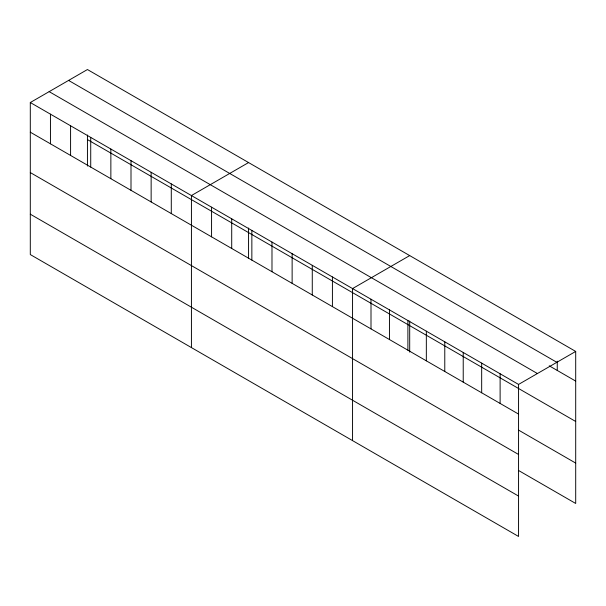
<?xml version="1.0" encoding="UTF-8"?>
<svg xmlns="http://www.w3.org/2000/svg" width="606" height="606" viewBox="0 0 606 606"><rect width="100%" height="100%" fill="white"/><g stroke="black" fill="none" stroke-linecap="round" stroke-linejoin="round"><path stroke-width="0.91" d="M30.3 102.528L518.562 384.424L518.562 536.462L30.3 254.565L30.3 102.528L87.438 69.538L575.7 351.435L575.7 503.472L518.759 470.597M248.566 162.567L191.428 195.549L191.428 347.594M409.694 255.588L352.556 288.577L352.556 440.615M518.562 384.424L575.7 351.435M68.584 80.424L556.846 362.32M549.233 365.819L575.7 381.098M49.154 91.642L537.416 373.538M87.438 139.585L575.7 421.481M30.3 132.184L518.562 414.087M518.759 430.215L575.7 463.09M30.3 172.574L518.562 454.47M30.3 214.183L518.562 496.079M557.255 361.176L557.255 370.448M500.117 373.773L500.117 403.437M481.672 363.123L481.672 392.786M463.226 352.472L463.226 382.136M444.781 341.822L444.781 371.486M426.336 331.179L426.336 360.835M409.694 321.044L409.694 352.116M407.891 320.529L407.891 350.185M389.446 309.878L389.446 339.534M371.001 299.228L371.001 328.891M332.414 276.95L332.414 306.613M312.272 265.322L312.272 294.986M292.13 253.694L292.13 283.35M271.988 242.067L271.988 271.723M251.854 230.439L251.854 260.095M248.566 228.023L248.566 258.141M231.712 218.811L231.712 248.468M211.57 207.184L211.57 236.84M171.286 183.921L171.286 213.585M151.144 172.293L151.144 201.957M131.002 160.666L131.002 190.329M110.86 149.038L110.86 178.702M90.726 137.41L90.726 167.074M87.438 134.994L87.438 166.059M70.584 125.783L70.584 155.447M50.442 114.155L50.442 143.811"/></g></svg>
